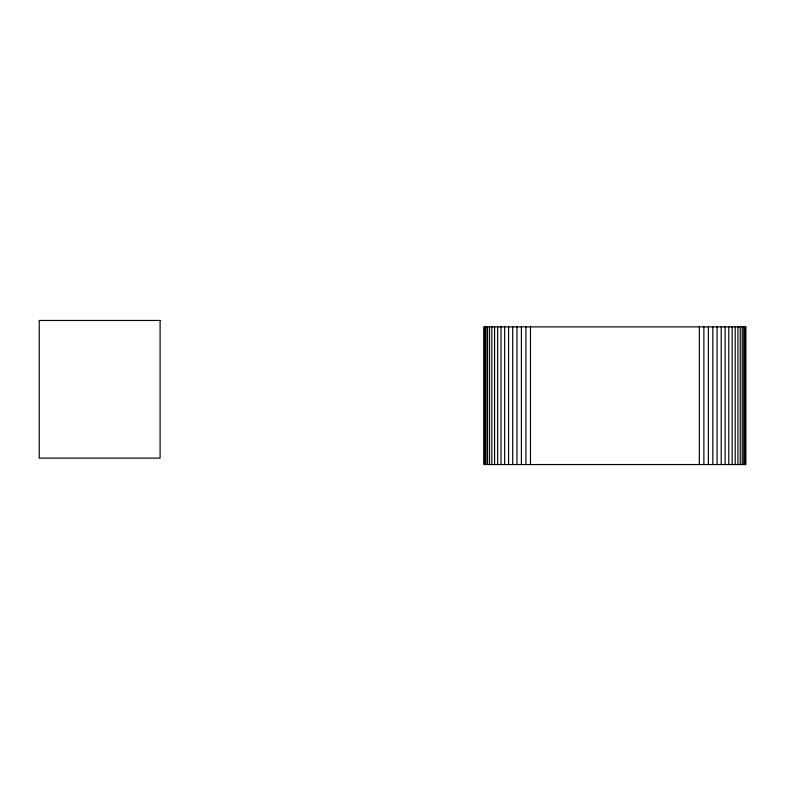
<?xml version="1.0" encoding="UTF-8"?>
<svg xmlns="http://www.w3.org/2000/svg" width="785" height="785" viewBox="0 0 785 785"><rect width="100%" height="100%" fill="white"/><g stroke="black" fill="none" stroke-linecap="round" stroke-linejoin="round"><path stroke-width="1.18" d="M745.524 326.874L745.524 464.534M744.857 326.874L744.857 464.534M743.748 326.874L743.748 464.534M742.217 326.874L742.217 464.534M740.265 326.874L740.265 464.534M737.929 326.874L737.929 464.534M735.211 326.874L735.211 464.534M732.15 326.874L732.15 464.534M728.774 326.874L728.774 464.534M725.124 326.874L725.124 464.534M721.209 326.874L721.209 464.534M717.097 326.874L717.097 464.534M712.809 326.874L712.809 464.534M708.384 326.874L708.384 464.534M703.88 326.874L703.88 464.534M699.327 326.874L699.327 464.534M530.464 326.874L530.464 464.534M525.911 326.874L525.911 464.534M521.407 326.874L521.407 464.534M516.981 326.874L516.981 464.534M512.693 326.874L512.693 464.534M508.582 326.874L508.582 464.534M504.667 326.874L504.667 464.534M501.016 326.874L501.016 464.534M497.641 326.874L497.641 464.534M494.579 326.874L494.579 464.534M491.861 326.874L491.861 464.534M489.526 326.874L489.526 464.534M487.573 326.874L487.573 464.534M486.043 326.874L486.043 464.534M484.934 326.874L484.934 464.534M484.266 326.874L484.266 464.534M160.101 320.466L39.25 320.466L39.25 458.126L160.101 458.126L160.101 320.466M745.75 326.874L484.041 326.874L484.041 464.534L745.75 464.534L745.75 326.874"/></g></svg>
